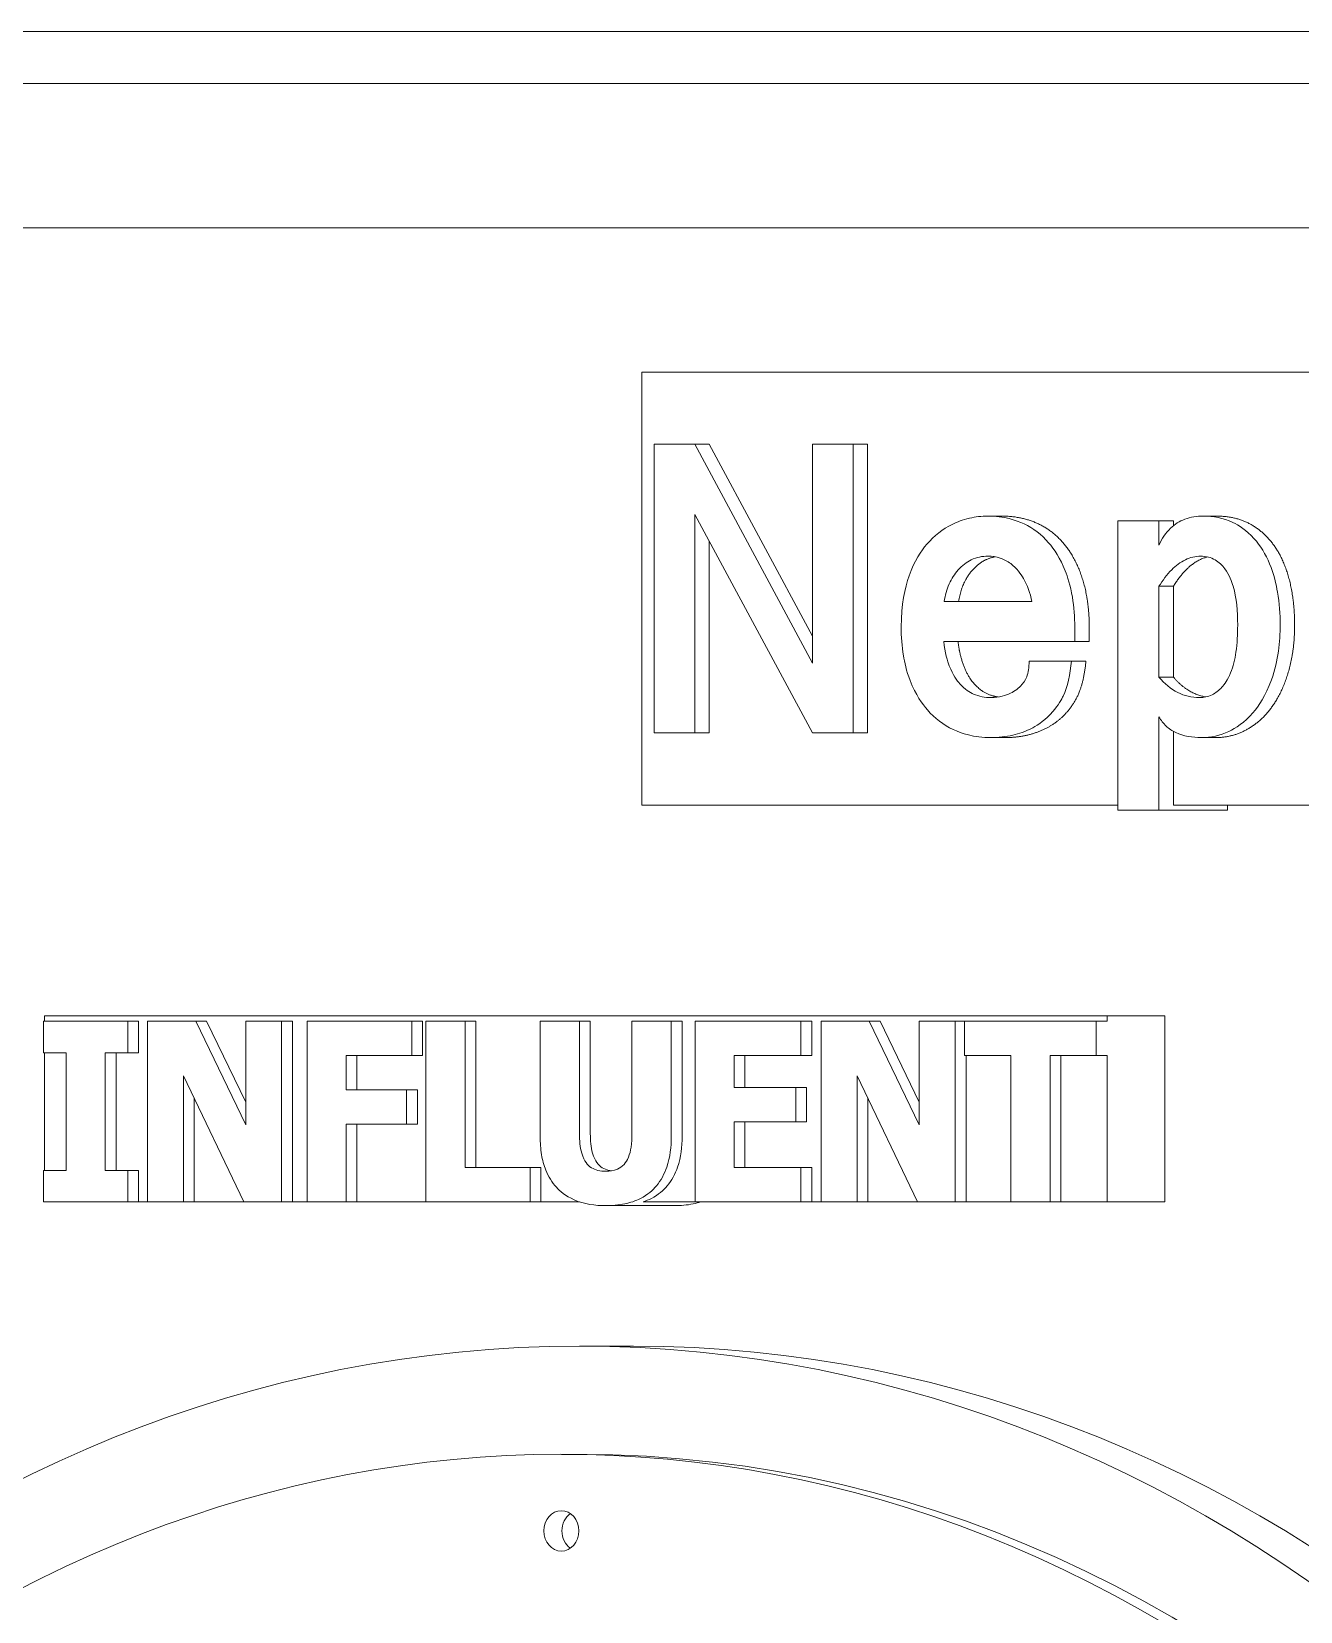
# Model space of a CAD drawing. Header units: inches. Extents: x 12 to 318, y 5 to 204.
# Drawn here: x 229.809 to 232.006, y 85.187 to 87.924 of the extents above; entities that cross this region are included whole.
import ezdxf

# ---------------------------------------------------------------- set-up
doc = ezdxf.new("R2010")
doc.units = ezdxf.units.IN
doc.header["$LTSCALE"] = 9.5
doc.header["$MEASUREMENT"] = 0
doc.layers.add('Visible', color=7, linetype='Continuous', lineweight=18)

msp = doc.modelspace()

# ---------------------------------------------------------------- linework, layer by layer
at = {"layer": 'Visible'}
for p, q in [((239.278264, 87.924298), (228.193139, 87.924298)), ((227.780472, 87.834298), (239.471815, 87.834298)), ((228.511181, 87.584263), (238.741106, 87.584263)), ((230.865688, 87.334263), (236.3866, 87.334263)), ((230.865688, 86.584263), (230.865688, 87.334263)), ((230.887144, 87.209263), (230.887144, 86.709263)), ((230.957268, 87.209263), (230.887144, 87.209263)), ((230.982268, 87.209263), (230.957268, 87.209263)), ((231.161064, 86.830214), (230.957268, 87.209263)), ((230.982268, 87.209263), (231.161064, 86.876713)), ((231.231626, 87.209263), (231.161064, 87.209263)), ((231.161064, 87.209263), (231.161064, 86.830214)), ((231.256626, 87.209263), (231.231626, 87.209263)), ((231.231626, 86.709263), (231.231626, 87.209263)), ((231.256626, 87.209263), (231.256626, 86.709263)), ((230.957268, 87.087805), (231.161064, 86.709263)), ((230.957268, 86.709263), (230.957268, 87.087805)), ((231.490038, 87.084769), (231.465038, 87.084769)), ((231.761123, 87.076672), (231.689685, 87.076672)), ((231.689685, 87.076672), (231.689685, 86.575659)), ((231.761123, 87.034668), (231.761123, 87.076672)), ((231.786123, 87.076672), (231.761123, 87.076672)), ((231.786123, 87.076672), (231.786123, 87.06821)), ((231.862821, 87.084769), (231.837821, 87.084769)), ((230.982268, 87.041369), (230.982268, 86.709263)), ((231.761123, 86.805923), (231.761123, 86.963311)), ((231.786123, 86.963311), (231.761123, 86.963311)), ((231.786123, 86.963311), (231.786123, 86.805923)), ((231.540859, 86.936995), (231.389217, 86.936995)), ((231.615365, 86.867663), (231.615365, 86.892461)), ((231.640365, 86.892461), (231.640365, 86.867663)), ((231.388341, 86.867663), (231.615365, 86.867663)), ((231.640365, 86.867663), (231.615365, 86.867663)), ((231.609668, 86.833757), (231.536476, 86.833757)), ((231.634668, 86.833757), (231.609668, 86.833757)), ((231.786123, 86.805923), (231.761123, 86.805923)), ((231.761123, 86.575659), (231.761123, 86.737097)), ((231.786123, 86.711922), (231.786123, 86.584263)), ((230.887144, 86.709263), (230.957268, 86.709263)), ((230.982268, 86.709263), (230.957268, 86.709263)), ((231.161064, 86.709263), (231.231626, 86.709263)), ((231.256626, 86.709263), (231.231626, 86.709263)), ((231.495297, 86.701166), (231.470297, 86.701166)), ((231.859314, 86.701166), (231.834314, 86.701166)), ((231.689685, 86.584263), (230.865688, 86.584263)), ((231.689685, 86.575659), (231.761123, 86.575659)), ((231.879873, 86.575659), (231.761123, 86.575659)), ((236.3866, 86.584263), (231.786123, 86.584263)), ((231.879873, 86.584263), (231.879873, 86.575659)), ((229.831063, 86.219263), (231.671367, 86.219263)), ((229.831063, 86.209763), (229.831063, 86.219263)), ((231.671367, 86.219263), (231.671367, 86.209763)), ((231.771367, 86.219263), (231.671367, 86.219263)), ((231.771367, 86.219263), (231.771367, 85.896763)), ((229.975304, 86.209763), (229.829447, 86.209763)), ((229.829447, 86.209763), (229.829447, 86.155229)), ((229.994054, 86.209763), (229.975304, 86.209763)), ((229.975304, 86.155229), (229.975304, 86.209763)), ((229.994054, 86.155229), (229.994054, 86.209763)), ((230.092943, 86.209763), (230.009471, 86.209763)), ((230.009471, 86.209763), (230.009471, 85.896763)), ((230.111693, 86.209763), (230.092943, 86.209763)), ((230.179491, 86.030434), (230.092943, 86.209763)), ((230.179491, 86.069285), (230.111693, 86.209763)), ((230.241656, 86.209763), (230.179491, 86.209763)), ((230.179491, 86.209763), (230.179491, 86.030434)), ((230.260406, 86.209763), (230.241656, 86.209763)), ((230.241656, 85.896763), (230.241656, 86.209763)), ((230.260406, 85.896763), (230.260406, 86.209763)), ((230.467151, 86.209763), (230.285708, 86.209763)), ((230.285708, 86.209763), (230.285708, 85.896763)), ((230.485901, 86.209763), (230.467151, 86.209763)), ((230.467151, 86.150156), (230.467151, 86.209763)), ((230.485901, 86.150156), (230.485901, 86.209763)), ((230.55931, 86.209763), (230.491214, 86.209763)), ((230.491214, 86.209763), (230.491214, 85.896763)), ((230.57806, 86.209763), (230.55931, 86.209763)), ((230.55931, 85.95637), (230.55931, 86.209763)), ((230.57806, 85.95637), (230.57806, 86.209763)), ((230.757566, 86.209763), (230.68947, 86.209763)), ((230.68947, 86.209763), (230.68947, 86.009889)), ((230.776316, 86.209763), (230.757566, 86.209763)), ((230.757566, 86.014455), (230.757566, 86.209763)), ((230.776316, 86.014455), (230.776316, 86.209763)), ((230.916603, 86.209763), (230.848507, 86.209763)), ((230.848507, 86.209763), (230.848507, 86.014455)), ((230.935353, 86.209763), (230.916603, 86.209763)), ((230.916603, 86.010143), (230.916603, 86.209763)), ((230.935353, 86.010143), (230.935353, 86.209763)), ((231.141, 86.209763), (230.9578, 86.209763)), ((230.9578, 86.209763), (230.9578, 85.896763)), ((231.15975, 86.209763), (231.141, 86.209763)), ((231.141, 86.150156), (231.141, 86.209763)), ((231.15975, 86.150156), (231.15975, 86.209763)), ((231.259518, 86.209763), (231.176045, 86.209763)), ((231.176045, 86.209763), (231.176045, 85.896763)), ((231.278268, 86.209763), (231.259518, 86.209763)), ((231.346066, 86.030434), (231.259518, 86.209763)), ((231.346066, 86.069285), (231.278268, 86.209763)), ((231.408231, 86.209763), (231.346066, 86.209763)), ((231.346066, 86.209763), (231.346066, 86.030434)), ((231.424166, 86.209763), (231.408231, 86.209763)), ((231.408231, 85.896763), (231.408231, 86.209763)), ((231.652617, 86.209763), (231.424166, 86.209763)), ((231.424166, 86.209763), (231.424166, 86.150156)), ((231.671367, 86.209763), (231.652617, 86.209763)), ((231.652617, 86.150156), (231.652617, 86.209763)), ((229.829447, 86.155229), (229.868327, 86.155229)), ((229.831063, 85.951297), (229.831063, 86.155229)), ((229.868327, 86.155229), (229.868327, 85.951297)), ((229.936423, 86.155229), (229.975304, 86.155229)), ((229.936423, 85.951297), (229.936423, 86.155229)), ((229.955173, 85.951297), (229.955173, 86.155229)), ((229.994054, 86.155229), (229.975304, 86.155229)), ((230.353365, 86.150156), (230.467151, 86.150156)), ((230.353365, 86.091056), (230.353365, 86.150156)), ((230.372115, 86.091056), (230.372115, 86.150156)), ((230.485901, 86.150156), (230.467151, 86.150156)), ((231.025456, 86.095114), (231.025456, 86.150156)), ((231.025456, 86.150156), (231.141, 86.150156)), ((231.044206, 86.095114), (231.044206, 86.150156)), ((231.15975, 86.150156), (231.141, 86.150156)), ((231.424166, 86.150156), (231.504343, 86.150156)), ((231.426981, 85.896763), (231.426981, 86.150156)), ((231.504343, 86.150156), (231.504343, 85.896763)), ((231.572439, 86.150156), (231.652617, 86.150156)), ((231.572439, 85.896763), (231.572439, 86.150156)), ((231.591189, 85.896763), (231.591189, 86.150156)), ((231.671367, 86.150156), (231.652617, 86.150156)), ((231.671367, 86.150156), (231.671367, 85.896763)), ((230.071636, 86.114899), (230.176196, 85.896763)), ((230.071636, 85.896763), (230.071636, 86.114899)), ((231.238211, 85.896763), (231.238211, 86.114899)), ((231.238211, 86.114899), (231.342771, 85.896763)), ((230.458145, 86.091056), (230.353365, 86.091056)), ((230.458145, 86.031449), (230.458145, 86.091056)), ((230.476895, 86.091056), (230.458145, 86.091056)), ((230.476895, 86.031449), (230.476895, 86.091056)), ((231.131993, 86.095114), (231.025456, 86.095114)), ((231.150743, 86.095114), (231.131993, 86.095114)), ((231.131993, 86.035507), (231.131993, 86.095114)), ((231.150743, 86.035507), (231.150743, 86.095114)), ((230.090386, 85.896763), (230.090386, 86.075782)), ((231.256961, 85.896763), (231.256961, 86.075782)), ((230.353365, 85.896763), (230.353365, 86.031449)), ((230.353365, 86.031449), (230.458145, 86.031449)), ((230.372115, 85.896763), (230.372115, 86.031449)), ((230.476895, 86.031449), (230.458145, 86.031449)), ((231.025456, 86.035507), (231.131993, 86.035507)), ((231.025456, 85.95637), (231.025456, 86.035507)), ((231.044206, 85.95637), (231.044206, 86.035507)), ((231.150743, 86.035507), (231.131993, 86.035507)), ((229.829447, 85.951297), (229.829447, 85.896763)), ((229.868327, 85.951297), (229.829447, 85.951297)), ((229.975304, 85.951297), (229.936423, 85.951297)), ((229.975304, 85.896763), (229.975304, 85.951297)), ((229.994054, 85.951297), (229.975304, 85.951297)), ((229.994054, 85.896763), (229.994054, 85.951297)), ((230.671998, 85.95637), (230.55931, 85.95637)), ((230.690748, 85.95637), (230.671998, 85.95637)), ((230.671998, 85.896763), (230.671998, 85.95637)), ((230.690748, 85.896763), (230.690748, 85.95637)), ((231.141, 85.95637), (231.025456, 85.95637)), ((231.15975, 85.95637), (231.141, 85.95637)), ((231.141, 85.896763), (231.141, 85.95637)), ((231.15975, 85.896763), (231.15975, 85.95637)), ((229.829447, 85.896763), (229.975304, 85.896763)), ((229.994054, 85.896763), (229.975304, 85.896763)), ((230.009471, 85.896763), (229.994054, 85.896763)), ((230.009471, 85.896763), (230.071636, 85.896763)), ((230.090386, 85.896763), (230.071636, 85.896763)), ((230.176196, 85.896763), (230.090386, 85.896763)), ((230.176196, 85.896763), (230.241656, 85.896763)), ((230.260406, 85.896763), (230.241656, 85.896763)), ((230.285708, 85.896763), (230.260406, 85.896763)), ((230.285708, 85.896763), (230.353365, 85.896763)), ((230.372115, 85.896763), (230.353365, 85.896763)), ((230.491214, 85.896763), (230.372115, 85.896763)), ((230.491214, 85.896763), (230.671998, 85.896763)), ((230.690748, 85.896763), (230.671998, 85.896763)), ((230.75759, 85.896763), (230.690748, 85.896763)), ((230.9578, 85.896763), (230.86775, 85.896763)), ((230.9578, 85.896763), (231.141, 85.896763)), ((231.15975, 85.896763), (231.141, 85.896763)), ((231.176045, 85.896763), (231.15975, 85.896763)), ((231.176045, 85.896763), (231.238211, 85.896763)), ((231.256961, 85.896763), (231.238211, 85.896763)), ((231.342771, 85.896763), (231.256961, 85.896763)), ((231.342771, 85.896763), (231.408231, 85.896763)), ((231.426981, 85.896763), (231.408231, 85.896763)), ((231.504343, 85.896763), (231.426981, 85.896763)), ((231.504343, 85.896763), (231.572439, 85.896763)), ((231.591189, 85.896763), (231.572439, 85.896763)), ((231.671367, 85.896763), (231.591189, 85.896763)), ((231.677617, 85.896763), (231.671367, 85.896763)), ((231.771367, 85.896763), (231.677617, 85.896763)), ((230.921787, 85.890168), (230.803037, 85.890168)), ((230.851215, 85.646763), (230.757465, 85.646763)), ((230.757465, 85.459263), (230.726215, 85.459263))]:
    msp.add_line(p, q, dxfattribs=at)
for centre, major_axis, start_param, end_param in [((230.726215, 82.834263), (0, 2.625), 3.1824788, 7.14836042), ((230.757465, 82.834263), (0, 2.8125), 3.61752935, 8.94884126), ((230.851215, 82.834263), (0, 2.8125), 3.61752935, 6.28318531), ((230.757465, 82.834263), (0, 2.625), 3.1687243, 6.28318531), ((230.757465, 85.326659), (0, -0.035), 3.68317357, 5.74160439)]:
    msp.add_ellipse(centre, major_axis=major_axis, ratio=0.8660254, start_param=start_param, end_param=end_param, dxfattribs=at)
msp.add_ellipse((230.726215, 85.326659), major_axis=(0, -0.035), ratio=0.8660254, dxfattribs=at)
for points, degree, knots in [([(231.465038, 87.084769), (231.454208, 87.084769), (231.443438, 87.083656), (231.421274, 87.078586), (231.411511, 87.074785), (231.386564, 87.062385), (231.371833, 87.051071), (231.34896, 87.024402), (231.33743, 87.007157), (231.320833, 86.959933), (231.314711, 86.931601), (231.314711, 86.892967)], 3, [-1.49193162, -1.49193162, -1.49193162, -1.49193162, -1.29030138, -1.29030138, -1.0712515, -1.0712515, -0.64119148, -0.64119148, -0.29439022, -0.29439022, 0, 0, 0, 0]), ([(231.615365, 86.892461), (231.615365, 86.909937), (231.614123, 86.927467), (231.607706, 86.965014), (231.602714, 86.979903), (231.590287, 87.011653), (231.579875, 87.027346), (231.557698, 87.052984), (231.543434, 87.063732), (231.513334, 87.078022), (231.493131, 87.084769), (231.465038, 87.084769)], 3, [-0.953742878, -0.953742878, -0.953742878, -0.953742878, -0.864238922, -0.864238922, -0.757751945, -0.757751945, -0.52950742, -0.52950742, -0.247180323, -0.247180323, 0, 0, 0, 0]), ([(231.837821, 87.084769), (231.827008, 87.084769), (231.816141, 87.083257), (231.796706, 87.075964), (231.788363, 87.070805), (231.772653, 87.055665), (231.766165, 87.045751), (231.761123, 87.034668)], 3, [-0.275184465, -0.275184465, -0.275184465, -0.275184465, -0.180024512, -0.180024512, -0.095399098, -0.095399098, 0, 0, 0, 0]), ([(231.971055, 86.896004), (231.971055, 86.915087), (231.969666, 86.934179), (231.964166, 86.96622), (231.960263, 86.984017), (231.945886, 87.018747), (231.936951, 87.03369), (231.912482, 87.060717), (231.898943, 87.068982), (231.87262, 87.081536), (231.855381, 87.084769), (231.837821, 87.084769)], 3, [-0.558955892, -0.558955892, -0.558955892, -0.558955892, -0.427301963, -0.427301963, -0.333627639, -0.333627639, -0.250557772, -0.250557772, -0.154511048, -0.154511048, 0, 0, 0, 0]), ([(231.389217, 86.936995), (231.390808, 86.947562), (231.393552, 86.957783), (231.401823, 86.976455), (231.407044, 86.984566), (231.420424, 86.999441), (231.427938, 87.005146), (231.445337, 87.013492), (231.455054, 87.015437), (231.465038, 87.015437)], 3, [-0.311667492, -0.311667492, -0.311667492, -0.311667492, -0.237050543, -0.237050543, -0.16576507, -0.16576507, -0.087852602, -0.087852602, 0, 0, 0, 0]), ([(231.477539, 87.014354), (231.456469, 87.010583), (231.419476, 86.971915), (231.414217, 86.936995)], 2, [0.22302545, 0.22302545, 0.22302545, 1, 2, 2, 2]), ([(231.465038, 87.015437), (231.472147, 87.015437), (231.47919, 87.014458), (231.492566, 87.010082), (231.498679, 87.006871), (231.514911, 86.994588), (231.522209, 86.984191), (231.53364, 86.964871), (231.538258, 86.95137), (231.540859, 86.936995)], 3, [-0.251457438, -0.251457438, -0.251457438, -0.251457438, -0.21404187, -0.21404187, -0.178283825, -0.178283825, -0.111899249, -0.111899249, 0, 0, 0, 0]), ([(231.761123, 86.963311), (231.767546, 86.973634), (231.774888, 86.983549), (231.790304, 86.999033), (231.79818, 87.005087), (231.815379, 87.013352), (231.824229, 87.015437), (231.833438, 87.015437)], 3, [-0.260849088, -0.260849088, -0.260849088, -0.260849088, -0.163914804, -0.163914804, -0.081029131, -0.081029131, 0, 0, 0, 0]), ([(231.833438, 87.015437), (231.837907, 87.015437), (231.842357, 87.014937), (231.850851, 87.012739), (231.854818, 87.011126), (231.865034, 87.005175), (231.870527, 86.999954), (231.883173, 86.982956), (231.887388, 86.971094), (231.895462, 86.943318), (231.897426, 86.919639), (231.897426, 86.896004)], 3, [-0.343912155, -0.343912155, -0.343912155, -0.343912155, -0.317867105, -0.317867105, -0.293187958, -0.293187958, -0.251194999, -0.251194999, -0.180100274, -0.180100274, 0, 0, 0, 0]), ([(231.314711, 86.892967), (231.314711, 86.876204), (231.315846, 86.859312), (231.320417, 86.83197), (231.323681, 86.816853), (231.339786, 86.775106), (231.351408, 86.759156), (231.372988, 86.734277), (231.387851, 86.72308), (231.418903, 86.7084), (231.440155, 86.701166), (231.470297, 86.701166)], 3, [-1.15207317, -1.15207317, -1.15207317, -1.15207317, -0.93289171, -0.93289171, -0.78803686, -0.78803686, -0.5752915, -0.5752915, -0.26521632, -0.26521632, 0, 0, 0, 0]), ([(231.897426, 86.896004), (231.897426, 86.880483), (231.89663, 86.864264), (231.892573, 86.83681), (231.88973, 86.824373), (231.88027, 86.80112), (231.874602, 86.793489), (231.864966, 86.782755), (231.859344, 86.778326), (231.846046, 86.771951), (231.838745, 86.770497), (231.831247, 86.770497)], 3, [-0.302907609, -0.302907609, -0.302907609, -0.302907609, -0.236448124, -0.236448124, -0.183771951, -0.183771951, -0.126677605, -0.126677605, -0.065974246, -0.065974246, 0, 0, 0, 0]), ([(231.834314, 86.701166), (231.850912, 86.701166), (231.866966, 86.704561), (231.893898, 86.717471), (231.909051, 86.727061), (231.933699, 86.755738), (231.945941, 86.773475), (231.96785, 86.834916), (231.971055, 86.86795), (231.971055, 86.896004)], 3, [-1.00371193, -1.00371193, -1.00371193, -1.00371193, -0.65582579, -0.65582579, -0.39249245, -0.39249245, -0.21376441, -0.21376441, 0, 0, 0, 0]), ([(231.470297, 86.770497), (231.459889, 86.770497), (231.449573, 86.772257), (231.433516, 86.77946), (231.42508, 86.78439), (231.41141, 86.799588), (231.404302, 86.808869), (231.395368, 86.832764), (231.389701, 86.849342), (231.388341, 86.867663)], 3, [-1.96156648, -1.96156648, -1.96156648, -1.96156648, -1.05825772, -1.05825772, -0.46701751, -0.46701751, -0.14011971, -0.14011971, 0, 0, 0, 0]), ([(231.413341, 86.867663), (231.414655, 86.849951), (231.42868, 86.808959), (231.450594, 86.783149), (231.472838, 86.772957), (231.482505, 86.771454)], 2, [0, 0, 0, 1, 2, 3, 3.61124941, 3.61124941, 3.61124941]), ([(231.470297, 86.701166), (231.48305, 86.701166), (231.495731, 86.702504), (231.518035, 86.707749), (231.530078, 86.711561), (231.552352, 86.723438), (231.5653, 86.731823), (231.586945, 86.757174), (231.592651, 86.767986), (231.602952, 86.789476), (231.607411, 86.81059), (231.609668, 86.833757)], 3, [-0.510586724, -0.510586724, -0.510586724, -0.510586724, -0.395857325, -0.395857325, -0.305816844, -0.305816844, -0.233792858, -0.233792858, -0.177640706, -0.177640706, 0, 0, 0, 0]), ([(231.536476, 86.833757), (231.53605, 86.822917), (231.534774, 86.813491), (231.531912, 86.805624), (231.52977, 86.799854), (231.51849, 86.786888), (231.511602, 86.781776), (231.496064, 86.774303), (231.484492, 86.770497), (231.470297, 86.770497)], 3, [-1.35675121, -1.35675121, -1.35675121, -1.35675121, -0.38738366, -0.38738366, -0.25082013, -0.25082013, -0.12489258, -0.12489258, 0, 0, 0, 0]), ([(231.831247, 86.770497), (231.824686, 86.770497), (231.818173, 86.771201), (231.805477, 86.774184), (231.799413, 86.776394), (231.781228, 86.785581), (231.770497, 86.79478), (231.761123, 86.805923)], 3, [-0.23235467, -0.23235467, -0.23235467, -0.23235467, -0.174633939, -0.174633939, -0.118377074, -0.118377074, 0, 0, 0, 0]), ([(231.761123, 86.737097), (231.764519, 86.731045), (231.768628, 86.725731), (231.778486, 86.716457), (231.784075, 86.712752), (231.803793, 86.70328), (231.819459, 86.701166), (231.834314, 86.701166)], 3, [-0.242357309, -0.242357309, -0.242357309, -0.242357309, -0.187522898, -0.187522898, -0.130708149, -0.130708149, 0, 0, 0, 0]), ([(230.68947, 86.009889), (230.68947, 85.999384), (230.690174, 85.988784), (230.693427, 85.969251), (230.695773, 85.960248), (230.70363, 85.940454), (230.709713, 85.930519), (230.723325, 85.91579), (230.732918, 85.907024), (230.765649, 85.892744), (230.784663, 85.890168), (230.803037, 85.890168)], 3, [-0.821877976, -0.821877976, -0.821877976, -0.821877976, -0.654433498, -0.654433498, -0.504909579, -0.504909579, -0.307478412, -0.307478412, -0.16166829, -0.16166829, 0, 0, 0, 0]), ([(230.803037, 85.949775), (230.798493, 85.949775), (230.793867, 85.950199), (230.785579, 85.95224), (230.781834, 85.953698), (230.77472, 85.958125), (230.771542, 85.961077), (230.766502, 85.968121), (230.763684, 85.97319), (230.758468, 85.991532), (230.757566, 86.003459), (230.757566, 86.014455)], 3, [-0.357819749, -0.357819749, -0.357819749, -0.357819749, -0.281802872, -0.281802872, -0.21609433, -0.21609433, -0.146681317, -0.146681317, -0.083787292, -0.083787292, 0, 0, 0, 0]), ([(230.812385, 85.950456), (230.810968, 85.950675), (230.809561, 85.950951), (230.804329, 85.95224), (230.800584, 85.953698), (230.79347, 85.958125), (230.790292, 85.961077), (230.785252, 85.968121), (230.782434, 85.97319), (230.777218, 85.991532), (230.776316, 86.003459), (230.776316, 86.014455)], 3, [-0.305563472, -0.305563472, -0.305563472, -0.305563472, -0.281802872, -0.281802872, -0.21609433, -0.21609433, -0.146681317, -0.146681317, -0.083787292, -0.083787292, 0, 0, 0, 0]), ([(230.848507, 86.014455), (230.848507, 86.006884), (230.848099, 85.999016), (230.846038, 85.985536), (230.84459, 85.979434), (230.840186, 85.968768), (230.83765, 85.964868), (230.831453, 85.958107), (230.827538, 85.95542), (230.816859, 85.950738), (230.809837, 85.949775), (230.803037, 85.949775)], 3, [-0.217363441, -0.217363441, -0.217363441, -0.217363441, -0.17163752, -0.17163752, -0.134758966, -0.134758966, -0.100390194, -0.100390194, -0.059831536, -0.059831536, 0, 0, 0, 0]), ([(230.803037, 85.890168), (230.814012, 85.890168), (230.825166, 85.891056), (230.845355, 85.895251), (230.854621, 85.898255), (230.875876, 85.909086), (230.884512, 85.917012), (230.89868, 85.933872), (230.904634, 85.944848), (230.914521, 85.97388), (230.916603, 85.992145), (230.916603, 86.010143)], 3, [-0.433604472, -0.433604472, -0.433604472, -0.433604472, -0.370673963, -0.370673963, -0.316022801, -0.316022801, -0.237534002, -0.237534002, -0.137141706, -0.137141706, 0, 0, 0, 0]), ([(230.86775, 85.896763), (230.872643, 85.898372), (230.877446, 85.900331), (230.894626, 85.909086), (230.903262, 85.917012), (230.91743, 85.933872), (230.923384, 85.944848), (230.933271, 85.97388), (230.935353, 85.992145), (230.935353, 86.010143)], 3, [-0.345147629, -0.345147629, -0.345147629, -0.345147629, -0.316022801, -0.316022801, -0.237534002, -0.237534002, -0.137141706, -0.137141706, 0, 0, 0, 0]), ([(230.96775, 85.896763), (230.963461, 85.895353), (230.959104, 85.894212), (230.943916, 85.891056), (230.932762, 85.890168), (230.921787, 85.890168)], 3, [0.3451476286, 0.3451476286, 0.3451476286, 0.3451476286, 0.370673963, 0.370673963, 0.4336044716, 0.4336044716, 0.4336044716, 0.4336044716])]:
    msp.add_open_spline(points, degree=degree, knots=knots, dxfattribs=at)
for points in [[(231.490038, 87.084769), (231.523785, 87.084769), (231.579884, 87.058453), (231.619328, 87.007846), (231.640365, 86.936489), (231.640365, 86.892461)], [(231.862821, 87.084769), (231.894376, 87.084769), (231.944777, 87.056935), (231.978963, 87.006834), (231.996055, 86.936995), (231.996055, 86.896004)], [(231.845686, 87.014063), (231.813291, 87.006976), (231.786123, 86.963311)], [(231.996055, 86.896004), (231.996055, 86.852481), (231.975456, 86.780619), (231.93908, 86.729506), (231.888679, 86.701166), (231.859314, 86.701166)], [(231.634668, 86.833757), (231.630723, 86.793271), (231.606618, 86.747218), (231.569804, 86.716854), (231.522032, 86.701166), (231.495297, 86.701166)], [(231.786123, 86.805923), (231.810622, 86.776801), (231.84223, 86.771619)]]:
    msp.add_open_spline(points, degree=2, dxfattribs=at)

doc.saveas('drawing.dxf')
